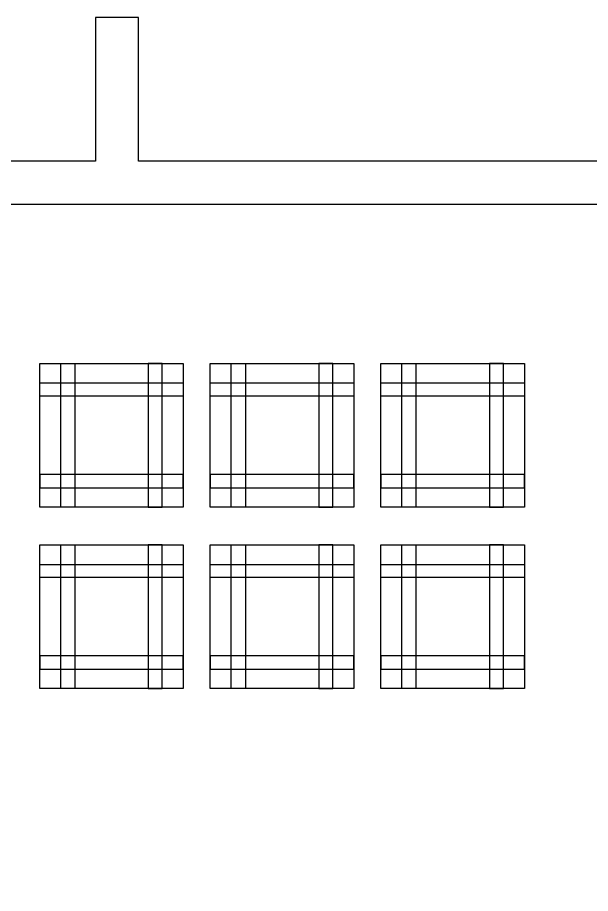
# Model space of a CAD drawing. Extents: x 3 to 114, y 126 to 173.
# Drawn here: x 77.31 to 81.3, y 165.31 to 171.41 of the extents above; entities that cross this region are included whole.
import ezdxf

# ---------------------------------------------------------------- set-up
doc = ezdxf.new("R2010")
doc.units = 0
doc.header["$LTSCALE"] = 0.02
doc.header["$MEASUREMENT"] = 0
doc.layers.get('0').update_dxf_attribs({"linetype": 'CONTINUOUS'})
doc.layers.add('columnas', color=6, linetype='CONTINUOUS')

msp = doc.modelspace()

# ---------------------------------------------------------------- linework, layer by layer
at = {"color": 0}
msp.add_lwpolyline([(60.16, 170.1087), (89.72, 170.1087), (89.72, 160.1087), (60.16, 160.1087)], close=True, dxfattribs=at)
for points in [[(77.4613, 168.9985), (78.4613, 168.9985), (78.4613, 167.9985), (77.4613, 167.9985)], [(77.6074, 168.9985), (77.7056, 168.9985), (77.7056, 167.9985), (77.6074, 167.9985)], [(78.3152, 168.9985), (78.217, 168.9985), (78.217, 167.9985), (78.3152, 167.9985)], [(78.6494, 168.9985), (79.6494, 168.9985), (79.6494, 167.9985), (78.6494, 167.9985)], [(78.7955, 168.9985), (78.8937, 168.9985), (78.8937, 167.9985), (78.7955, 167.9985)], [(79.5033, 168.9985), (79.4051, 168.9985), (79.4051, 167.9985), (79.5033, 167.9985)], [(79.8375, 168.9985), (80.8375, 168.9985), (80.8375, 167.9985), (79.8375, 167.9985)], [(79.9836, 168.9985), (80.0818, 168.9985), (80.0818, 167.9985), (79.9836, 167.9985)], [(80.6914, 168.9985), (80.5932, 168.9985), (80.5932, 167.9985), (80.6914, 167.9985)], [(77.4613, 168.8635), (78.4613, 168.8635), (78.4613, 168.7719), (77.4613, 168.7719)], [(78.6494, 168.8635), (79.6494, 168.8635), (79.6494, 168.7719), (78.6494, 168.7719)], [(79.8375, 168.8635), (80.8375, 168.8635), (80.8375, 168.7719), (79.8375, 168.7719)], [(77.4613, 168.1335), (78.4613, 168.1335), (78.4613, 168.2251), (77.4613, 168.2251)], [(78.6494, 168.1335), (79.6494, 168.1335), (79.6494, 168.2251), (78.6494, 168.2251)], [(79.8375, 168.1335), (80.8375, 168.1335), (80.8375, 168.2251), (79.8375, 168.2251)], [(77.4613, 167.7345), (78.4613, 167.7345), (78.4613, 166.7345), (77.4613, 166.7345)], [(77.6074, 167.7345), (77.7056, 167.7345), (77.7056, 166.7345), (77.6074, 166.7345)], [(78.3152, 167.7345), (78.217, 167.7345), (78.217, 166.7345), (78.3152, 166.7345)], [(78.6494, 167.7345), (79.6494, 167.7345), (79.6494, 166.7345), (78.6494, 166.7345)], [(78.7955, 167.7345), (78.8937, 167.7345), (78.8937, 166.7345), (78.7955, 166.7345)], [(79.5033, 167.7345), (79.4051, 167.7345), (79.4051, 166.7345), (79.5033, 166.7345)], [(79.8375, 167.7345), (80.8375, 167.7345), (80.8375, 166.7345), (79.8375, 166.7345)], [(79.9836, 167.7345), (80.0818, 167.7345), (80.0818, 166.7345), (79.9836, 166.7345)], [(80.6914, 167.7345), (80.5932, 167.7345), (80.5932, 166.7345), (80.6914, 166.7345)], [(77.4613, 167.5995), (78.4613, 167.5995), (78.4613, 167.508), (77.4613, 167.508)], [(78.6494, 167.5995), (79.6494, 167.5995), (79.6494, 167.508), (78.6494, 167.508)], [(79.8375, 167.5995), (80.8375, 167.5995), (80.8375, 167.508), (79.8375, 167.508)], [(77.4613, 166.8695), (78.4613, 166.8695), (78.4613, 166.9611), (77.4613, 166.9611)], [(78.6494, 166.8695), (79.6494, 166.8695), (79.6494, 166.9611), (78.6494, 166.9611)], [(79.8375, 166.8695), (80.8375, 166.8695), (80.8375, 166.9611), (79.8375, 166.9611)]]:
    msp.add_lwpolyline(points, close=True)
at = {"layer": 'columnas', "color": 0}
for points in [[(95.85, 170.4087), (90.2, 170.4087), (90.2, 171.4087), (89.8, 171.4087), (89.8, 170.4087), (84.15, 170.4087), (84.15, 171.4087), (83.85, 171.4087), (83.85, 170.4087), (78.15, 170.4087), (78.15, 171.4087), (77.85, 171.4087), (77.85, 170.4087), (72.15, 170.4087)], [(72.15, 170.1087), (77.85, 170.1087), (78.15, 170.1087), (83.85, 170.1087), (84.15, 170.1087), (105.7575, 170.1087)]]:
    msp.add_lwpolyline(points, dxfattribs=at)

doc.saveas('drawing.dxf')
